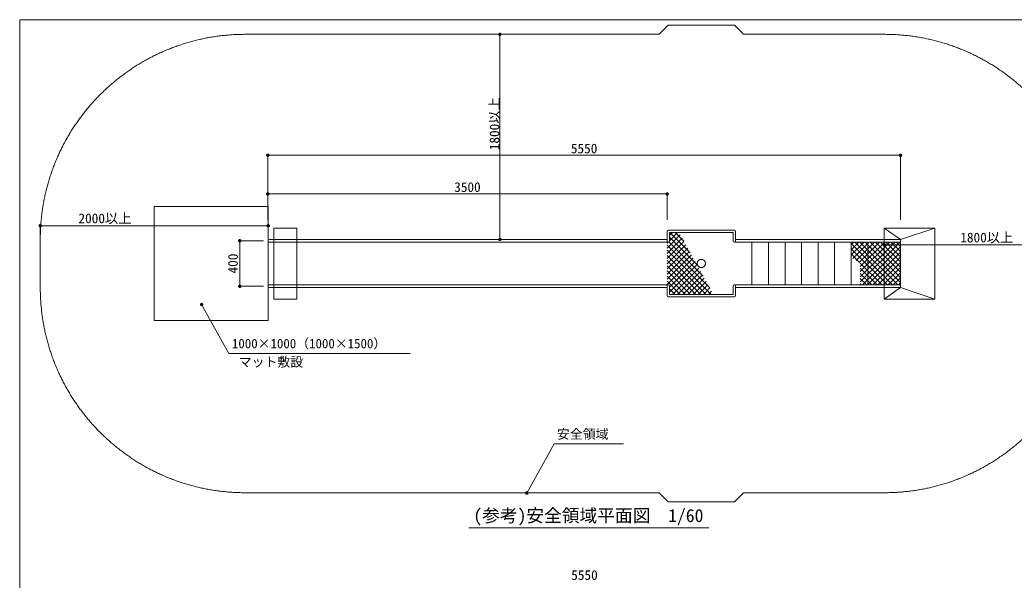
# Model space of a CAD drawing. Units: millimetres, scale not verified, with parts at other scales. Extents: x 629 to 6106, y 6676 to 10410.
# Drawn here: x 629 to 3537, y 8661 to 10300 of the extents above; entities that cross this region are included whole.
import ezdxf
from ezdxf.enums import TextEntityAlignment as Align

# ---------------------------------------------------------------- set-up
doc = ezdxf.new("R2010")
doc.units = ezdxf.units.MM
doc.header["$LTSCALE"] = 20
doc.linetypes.add('USER1', pattern=[100, 50, -50])
doc.linetypes.add('USER2', pattern=[200, 150, -50])
for name, color, linetype, lineweight in [('_0-0_', 7, 'Continuous', 13), ('ハッチ', 4, 'Continuous', 13), ('寸法', 1, 'Continuous', 13), ('本体', 7, 'Continuous', 13)]:
    doc.layers.add(name, color=color, linetype=linetype, lineweight=lineweight)
doc.styles.add('ＭＳ ゴシック', font='')
doc.styles.get('ＭＳ ゴシック').set_extended_font_data('MS Gothic')

# ---------------------------------------------------------------- blocks, each defined once
blk = doc.blocks.new('filled_dot')
at = {"color": 0, "linetype": 'Continuous', "lineweight": -2, "const_width": 1.25}
blk.add_lwpolyline([(-0.625, 0, 1), (0.625, 0, 1)], format="xyb", close=True, dxfattribs=at)

msp = doc.modelspace()

# ---------------------------------------------------------------- linework, layer by layer
at = {"layer": '_0-0_', "color": 1}
for p, q in [((1940.71, 10257.79), (2032.97, 10257.79)), ((2032.97, 9657.79), (2032.97, 10257.79)), ((1355.71, 9697.89), (689.04, 9697.89)), ((689.04, 9587.29), (689.04, 9697.89)), ((1355.71, 9587.29), (1355.71, 9697.89)), ((1940.71, 9657.79), (2032.97, 9657.79)), ((3157.34, 9641.79), (3757.34, 9641.79)), ((3157.34, 9587.29), (3157.34, 9641.79))]:
    msp.add_line(p, q, dxfattribs=at)
at = {"layer": '_0-0_'}
msp.add_line((2529.04, 9498.26), (2530.51, 9496.79), dxfattribs=at)
at = {"layer": '_0-0_', "color": 6}
msp.add_lwpolyline([(6105.6, 10300.06), (629.35, 10300.06), (629.35, 6676.44), (6105.6, 6676.44)], close=True, dxfattribs=at)
at = {"layer": '_0-0_'}
for centre, start, end in [((2525.71, 9681.12), 90, 180), ((2525.71, 9493.46), 180, 270)]:
    msp.add_arc(centre, 3.33, start, end, dxfattribs=at)
at = {"layer": 'ハッチ'}
for p, q in [((2522.03, 9631.97), (2560.79, 9670.73)), ((2522.03, 9616.89), (2566.18, 9661.04)), ((2529.04, 9669.16), (2537.68, 9677.79)), ((2529.04, 9654.07), (2552.76, 9677.79)), ((2529.04, 9664.19), (2608.86, 9584.38)), ((2530.53, 9677.79), (2589.91, 9618.41)), ((2545.62, 9677.79), (2570.97, 9652.44)), ((2522.03, 9601.8), (2571.58, 9651.35)), ((2522.03, 9647.05), (2525.09, 9650.12)), ((2522.03, 9586.71), (2576.97, 9641.66)), ((2522.03, 9641.04), (2646.75, 9516.32)), ((2522.03, 9571.63), (2582.37, 9631.97)), ((2522.03, 9625.96), (2651.19, 9496.79)), ((2528.03, 9650.12), (2627.8, 9550.35)), ((3060.6, 9642.57), (3068.15, 9650.12)), ((3060.6, 9612.4), (3098.32, 9650.12)), ((3060.6, 9627.49), (3083.24, 9650.12)), ((3060.6, 9645.52), (3181.67, 9524.46)), ((3060.6, 9630.44), (3166.58, 9524.46)), ((3065.34, 9602.06), (3113.41, 9650.12)), ((3071.09, 9650.12), (3196.75, 9524.46)), ((3074.94, 9596.57), (3128.49, 9650.12)), ((3084.54, 9591.09), (3143.58, 9650.12)), ((3086.17, 9650.12), (3204.8, 9531.49)), ((3087.33, 9578.79), (3158.66, 9650.12)), ((3087.33, 9533.53), (3203.92, 9650.12)), ((3087.33, 9548.62), (3188.83, 9650.12)), ((3087.33, 9563.7), (3173.75, 9650.12)), ((3093.34, 9524.46), (3204.8, 9635.93)), ((3101.26, 9650.12), (3204.8, 9546.58)), ((3116.34, 9650.12), (3204.8, 9561.66)), ((3131.43, 9650.12), (3204.8, 9576.75)), ((3146.51, 9650.12), (3204.8, 9591.83)), ((3161.6, 9650.12), (3204.8, 9606.92)), ((3176.68, 9650.12), (3204.8, 9622)), ((3191.77, 9650.12), (3204.8, 9637.09)), ((2522.03, 9556.55), (2587.76, 9622.28)), ((2522.03, 9541.46), (2593.15, 9612.59)), ((2522.03, 9610.87), (2636.11, 9496.79)), ((2522.03, 9526.38), (2598.55, 9602.9)), ((2522.03, 9595.79), (2621.02, 9496.79)), ((3060.6, 9615.35), (3085.31, 9590.64)), ((3108.42, 9524.46), (3204.8, 9620.84)), ((3123.5, 9524.46), (3204.8, 9605.76)), ((2522.03, 9580.7), (2605.94, 9496.79)), ((2529.04, 9518.31), (2603.94, 9593.21)), ((2529.04, 9503.22), (2609.34, 9583.52)), ((2537.7, 9496.79), (2614.73, 9573.83)), ((3087.33, 9588.63), (3151.5, 9524.46)), ((3087.33, 9573.54), (3136.41, 9524.46)), ((3138.59, 9524.46), (3204.8, 9590.67)), ((3153.67, 9524.46), (3204.8, 9575.59)), ((2522.03, 9565.62), (2590.85, 9496.79)), ((2522.03, 9550.53), (2575.77, 9496.79)), ((2552.78, 9496.79), (2620.13, 9564.14)), ((2567.87, 9496.79), (2625.52, 9554.45)), ((2582.95, 9496.79), (2630.92, 9544.76)), ((3087.33, 9558.46), (3121.33, 9524.46)), ((3087.33, 9543.37), (3106.24, 9524.46)), ((3168.76, 9524.46), (3204.8, 9560.5)), ((3183.84, 9524.46), (3204.8, 9545.42)), ((2522.03, 9535.45), (2560.68, 9496.79)), ((2529.04, 9513.34), (2545.6, 9496.79)), ((2598.04, 9496.79), (2636.31, 9535.07)), ((2613.12, 9496.79), (2641.71, 9525.38)), ((2628.21, 9496.79), (2647.1, 9515.69)), ((3087.33, 9528.29), (3091.16, 9524.46)), ((3198.93, 9524.46), (3204.8, 9530.33)), ((2643.29, 9496.79), (2652.5, 9506))]:
    msp.add_line(p, q, dxfattribs=at)
at = {"layer": '寸法'}
for p, q in [((3204.8, 9903.9), (1354.23, 9903.9)), ((1354.23, 9715), (1354.23, 9903.9)), ((3204.8, 9715), (3204.8, 9903.9)), ((1354.23, 9790.8), (2522.38, 9790.8)), ((1354.23, 9715), (1354.23, 9790.8)), ((2522.38, 9715), (2522.38, 9790.8)), ((1272.45, 9653.96), (1272.45, 9520.62)), ((1341.87, 9653.96), (1272.45, 9653.96)), ((1341.87, 9520.62), (1272.45, 9520.62))]:
    msp.add_line(p, q, dxfattribs=at)
at = {"layer": '寸法', "color": 3}
msp.add_line((1942.62, 8814.2), (2644.21, 8814.2), dxfattribs=at)
at = {"layer": '寸法'}
for points in [[(1161, 9467.38), (1165.86, 9458.65), (1240.9, 9324.01), (1771.14, 9324.01)], [(2111.58, 8915.94), (2116.45, 8924.68), (2191.48, 9059.31), (2394.63, 9059.31)]]:
    msp.add_lwpolyline(points, dxfattribs=at)
at = {"layer": '本体', "linetype": 'USER2'}
for p, q in [((2499.04, 10257.79), (2525.71, 10284.46)), ((2525.71, 10284.46), (2719.04, 10284.46)), ((2745.71, 10257.79), (2719.04, 10284.46)), ((1289.04, 10257.79), (2499.04, 10257.79)), ((2745.71, 10257.79), (3157.34, 10257.79)), ((689.04, 9516.79), (689.04, 9657.79)), ((1289.04, 8916.79), (2499.04, 8916.79)), ((2499.04, 8916.79), (2525.71, 8890.12)), ((2745.71, 8916.79), (2719.04, 8890.12)), ((2745.71, 8916.79), (3157.34, 8916.79)), ((2525.71, 8890.12), (2719.04, 8890.12))]:
    msp.add_line(p, q, dxfattribs=at)
at = {"layer": '本体'}
for p, q in [((1372.38, 9691.12), (1439.04, 9691.12)), ((1372.38, 9691.12), (1372.38, 9483.46)), ((1439.04, 9691.12), (1439.04, 9483.46)), ((2525.71, 9684.46), (2719.04, 9684.46)), ((3157.34, 9691.12), (3157.34, 9483.46)), ((3157.34, 9691.12), (3304.8, 9691.12)), ((3157.34, 9691.12), (3204.8, 9657.79)), ((3204.8, 9657.79), (3304.8, 9691.12)), ((3304.8, 9691.12), (3304.8, 9483.46)), ((1355.71, 9520.12), (1355.71, 9654.46)), ((1359.04, 9657.79), (2522.38, 9657.79)), ((2522.38, 9681.12), (2522.38, 9650.85)), ((2529.04, 9653.46), (2529.04, 9677.79)), ((2529.04, 9677.79), (2715.71, 9677.79)), ((2715.71, 9653.46), (2715.71, 9677.79)), ((2722.38, 9681.12), (2722.38, 9650.12)), ((2722.38, 9657.79), (3204.8, 9657.79)), ((3204.8, 9657.79), (3204.8, 9516.79)), ((2525.71, 9650.12), (1355.71, 9650.12)), ((2719.04, 9650.12), (3204.8, 9650.12)), ((2770.38, 9650.12), (2770.38, 9524.46)), ((2818.75, 9650.12), (2818.75, 9524.46)), ((2867.12, 9650.12), (2867.12, 9524.46)), ((2915.49, 9650.12), (2915.49, 9524.46)), ((2963.86, 9650.12), (2963.86, 9524.46)), ((3012.23, 9650.16), (3012.23, 9524.46)), ((3060.6, 9650.28), (3060.6, 9524.46)), ((3108.97, 9650.12), (3108.97, 9524.46)), ((2525.71, 9524.46), (1355.71, 9524.46)), ((1359.04, 9516.79), (2522.38, 9516.79)), ((2522.38, 9493.46), (2522.38, 9523.83)), ((2529.04, 9521.12), (2529.04, 9496.79)), ((2715.71, 9521.12), (2715.71, 9496.79)), ((2719.04, 9524.46), (3204.8, 9524.46)), ((2722.38, 9493.46), (2722.38, 9524.46)), ((2722.38, 9516.79), (3204.8, 9516.79)), ((3204.8, 9516.79), (3157.34, 9483.46)), ((3204.8, 9516.79), (3304.8, 9483.46)), ((1372.38, 9483.46), (1439.04, 9483.46)), ((2719.04, 9490.12), (2525.71, 9490.12)), ((2529.04, 9496.79), (2715.71, 9496.79)), ((3157.34, 9483.46), (3304.8, 9483.46))]:
    msp.add_line(p, q, dxfattribs=at)
msp.add_lwpolyline([(1022.38, 9420.62), (1355.71, 9420.62), (1355.71, 9753.96), (1022.38, 9753.96)], close=True, dxfattribs=at)
at = {"layer": '本体', "linetype": 'USER1'}
msp.add_circle((2622.33, 9587.4), 12.02, dxfattribs=at)
at = {"layer": '本体', "linetype": 'USER2'}
for centre, start, end in [((1289.04, 9657.79), 90, 180), ((3157.34, 9657.79), 0, 90), ((1289.04, 9516.79), 180, 270), ((3157.34, 9516.79), 270, 0)]:
    msp.add_arc(centre, 600, start, end, dxfattribs=at)
at = {"layer": '本体'}
for centre, start, end in [((2719.04, 9681.12), 0, 90), ((1359.04, 9654.46), 90, 180), ((2525.71, 9653.46), 270, 0), ((2719.04, 9653.46), 180, 270), ((1359.04, 9520.12), 180, 270), ((2525.71, 9521.12), 0, 90), ((2719.04, 9521.12), 90, 180), ((2719.04, 9493.46), 270, 0)]:
    msp.add_arc(centre, 3.33, start, end, dxfattribs=at)

# ---------------------------------------------------------------- block references
at = {"layer": '_0-0_', "color": 1, "xscale": 4, "yscale": 4}
for p, rotation in [((2032.97, 10257.79), 270), ((1355.71, 9697.89), 180), ((2032.97, 9657.79), 90)]:
    msp.add_blockref('filled_dot', p, dxfattribs=dict(at, rotation=rotation))
for p in [(689.04, 9697.89), (3157.34, 9641.79)]:
    msp.add_blockref('filled_dot', p, dxfattribs=at)
at = {"layer": '寸法', "xscale": 4, "yscale": 4}
for p in [(1354.23, 9903.9), (1354.23, 9790.8)]:
    msp.add_blockref('filled_dot', p, dxfattribs=at)
for p, rotation in [((3204.8, 9903.9), 180), ((2522.38, 9790.8), 180), ((1272.45, 9653.96), 270), ((1272.45, 9520.62), 90), ((1161, 9467.38), 299.1), ((2111.58, 8915.94), 60.9)]:
    msp.add_blockref('filled_dot', p, dxfattribs=dict(at, rotation=rotation))

# ---------------------------------------------------------------- texts
at = {"layer": '_0-0_', "color": 1, "style": 'ＭＳ ゴシック'}
msp.add_text('1800以上', height=28.48, rotation=90, dxfattribs=at).set_placement((2017.33, 9996.29), align=Align.MIDDLE_CENTER)
for s, p in [('2000以上', (878.27, 9719.41)), ('1800以上', (3457.34, 9663.31))]:
    msp.add_text(s, height=28.48, dxfattribs=at).set_placement(p, align=Align.MIDDLE_CENTER)
at = {"layer": '寸法', "style": 'ＭＳ ゴシック'}
for s, p in [('5550', (2279.52, 9923.9)), ('3500', (1938.31, 9810.8)), ('5550', (2280.58, 8675.92))]:
    msp.add_text(s, height=28.48, dxfattribs=at).set_placement(p, align=Align.MIDDLE_CENTER)
msp.add_text('400', height=28.48, rotation=90, dxfattribs=at).set_placement((1252.45, 9587.29), align=Align.MIDDLE_CENTER)
at = {"layer": '寸法', "color": 3, "style": 'ＭＳ ゴシック'}
for s, height, p in [('1000×1000（1000×1500）', 27.63, (1249.57, 9331.03)), ('マット敷設', 27.63, (1269.49, 9277.25)), ('安全領域', 27.63, (2200.15, 9066.33)), ('(参考)安全領域平面図\u30001/60', 37.98, (1955.45, 8819.54))]:
    msp.add_text(s, height=height, dxfattribs=at).set_placement(p, align=Align.BOTTOM_LEFT)

doc.saveas('drawing.dxf')
